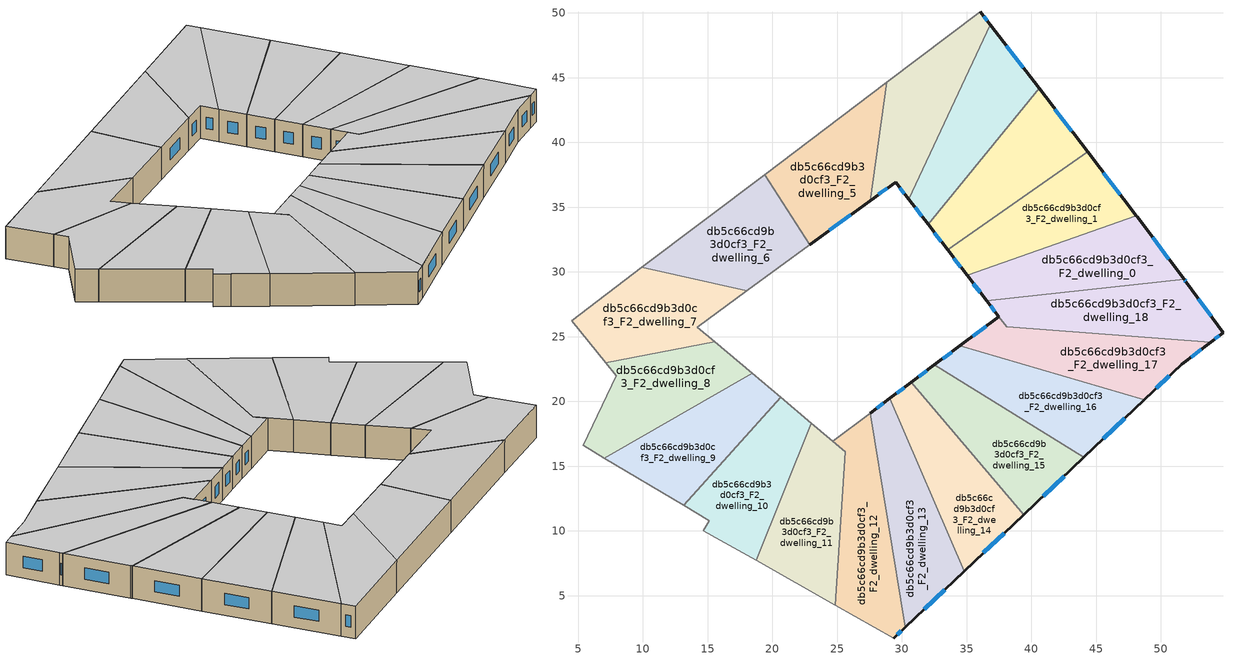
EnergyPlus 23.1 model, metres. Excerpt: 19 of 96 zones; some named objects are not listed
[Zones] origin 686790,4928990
db5c66cd9b3d0cf3_F2_dwelling_0
 floor to db5c66cd9b3d0cf3_F1_dwelling_0 (EU_floor_Construction): 48.17,34.25 51.8,29.43 36.55,27.77 35.04,29.74 48.09,34.36 z6
 wall outside (EU_wall_Construction): 35.04,29.74 36.55,27.77 / 51.8,29.43 48.17,34.25 48.09,34.36 z6:9
 wall to db5c66cd9b3d0cf3_F2_dwelling_18 (EU_wall_Construction): 36.55,27.77 51.8,29.43 z6:9
 wall to db5c66cd9b3d0cf3_F2_dwelling_1 (EU_wall_Construction): 48.09,34.36 35.04,29.74 z6:9
 window (EU_Window_Construction): 35.53,29.1 36.06,28.41 / 50.62,31 49.35,32.68 z6.98:8.02
 ceiling to db5c66cd9b3d0cf3_F3_dwelling_0 (EU_floor_Construction): 51.8,29.43 48.17,34.25 48.09,34.36 35.04,29.74 36.55,27.77 z9
db5c66cd9b3d0cf3_F2_dwelling_1
 floor to db5c66cd9b3d0cf3_F1_dwelling_1 (EU_floor_Construction): 44.34,39.26 48.09,34.36 35.04,29.74 33.53,31.7 z6
 wall outside (EU_wall_Construction): 33.53,31.7 35.04,29.74 / 48.09,34.36 44.34,39.26 z6:9
 wall to db5c66cd9b3d0cf3_F2_dwelling_2 (EU_wall_Construction): 44.34,39.26 33.53,31.7 z6:9
 window (EU_Window_Construction): 34.02,31.06 34.55,30.38 / 46.87,35.95 45.56,37.67 z6.98:8.02
 ceiling to db5c66cd9b3d0cf3_F3_dwelling_1 (EU_floor_Construction): 48.09,34.36 44.34,39.26 33.53,31.7 35.04,29.74 z9
db5c66cd9b3d0cf3_F2_dwelling_10
 floor to db5c66cd9b3d0cf3_F1_dwelling_10 (EU_floor_Construction): 22.99,18.33 18.75,7.72 15.98,9.28 14.68,10.02 15.14,10.8 13.18,11.97 20.64,20.31 z6
 wall to db5c66cd9b3d0cf3_F2_dwelling_9 (EU_wall_Construction): 20.64,20.31 13.18,11.97 z6:9
 wall adiabatic (EU_wall_Construction): 22.99,18.33 20.64,20.31 / 13.18,11.97 15.14,10.8 14.68,10.02 15.98,9.28 18.75,7.72 z6:9
 wall to db5c66cd9b3d0cf3_F2_dwelling_11 (EU_wall_Construction): 18.75,7.72 22.99,18.33 z6:9
 ceiling to db5c66cd9b3d0cf3_F3_dwelling_10 (EU_floor_Construction): 18.75,7.72 22.99,18.33 20.64,20.31 13.18,11.97 15.14,10.8 14.68,10.02 15.98,9.28 z9
db5c66cd9b3d0cf3_F2_dwelling_11
 floor to db5c66cd9b3d0cf3_F1_dwelling_11 (EU_floor_Construction): 25.62,16.11 24.85,4.28 18.75,7.72 22.99,18.33 z6
 wall adiabatic (EU_wall_Construction): 18.75,7.72 24.85,4.28 / 25.62,16.11 22.99,18.33 z6:9
 wall to db5c66cd9b3d0cf3_F2_dwelling_12 (EU_wall_Construction): 24.85,4.28 25.62,16.11 z6:9
 ceiling to db5c66cd9b3d0cf3_F3_dwelling_11 (EU_floor_Construction): 24.85,4.28 25.62,16.11 22.99,18.33 18.75,7.72 z9
db5c66cd9b3d0cf3_F2_dwelling_12
 floor to db5c66cd9b3d0cf3_F1_dwelling_12 (EU_floor_Construction): 27.55,19.1 30.24,2.55 29.37,1.72 24.85,4.28 25.62,16.11 24.65,16.93 z6
 wall outside (EU_wall_Construction): 29.37,1.72 30.24,2.55 z6:9
 wall adiabatic (EU_wall_Construction): 27.55,19.1 24.65,16.93 25.62,16.11 / 24.85,4.28 29.37,1.72 z6:9
 wall to db5c66cd9b3d0cf3_F2_dwelling_13 (EU_wall_Construction): 30.24,2.55 27.55,19.1 z6:9
 window (EU_Window_Construction): 29.65,1.99 29.96,2.28 z6.98:8.02
 ceiling to db5c66cd9b3d0cf3_F3_dwelling_12 (EU_floor_Construction): 30.24,2.55 27.55,19.1 24.65,16.93 25.62,16.11 24.85,4.28 29.37,1.72 z9
db5c66cd9b3d0cf3_F2_dwelling_13
 floor to db5c66cd9b3d0cf3_F1_dwelling_13 (EU_floor_Construction): 29.07,20.24 34.8,6.89 30.24,2.55 27.55,19.1 z6
 wall outside (EU_wall_Construction): 29.07,20.24 27.55,19.1 / 30.24,2.55 34.8,6.89 z6:9
 wall to db5c66cd9b3d0cf3_F2_dwelling_14 (EU_wall_Construction): 34.8,6.89 29.07,20.24 z6:9
 window (EU_Window_Construction): 28.58,19.87 28.04,19.47 / 31.73,3.96 33.32,5.48 z6.98:8.02
 ceiling to db5c66cd9b3d0cf3_F3_dwelling_13 (EU_floor_Construction): 34.8,6.89 29.07,20.24 27.55,19.1 30.24,2.55 z9
db5c66cd9b3d0cf3_F2_dwelling_14
 floor to db5c66cd9b3d0cf3_F1_dwelling_14 (EU_floor_Construction): 30.72,21.48 39.4,11.26 34.8,6.89 29.07,20.24 z6
 wall outside (EU_wall_Construction): 30.72,21.48 29.07,20.24 / 34.8,6.89 39.4,11.26 z6:9
 wall to db5c66cd9b3d0cf3_F2_dwelling_15 (EU_wall_Construction): 39.4,11.26 30.72,21.48 z6:9
 window (EU_Window_Construction): 30.18,21.08 29.61,20.65 / 36.3,8.31 37.9,9.84 z6.98:8.02
 ceiling to db5c66cd9b3d0cf3_F3_dwelling_14 (EU_floor_Construction): 39.4,11.26 30.72,21.48 29.07,20.24 34.8,6.89 z9
db5c66cd9b3d0cf3_F2_dwelling_15
 floor to db5c66cd9b3d0cf3_F1_dwelling_15 (EU_floor_Construction): 44.04,15.67 39.4,11.26 30.72,21.48 32.51,22.82 z6
 wall outside (EU_wall_Construction): 32.51,22.82 30.72,21.48 / 39.4,11.26 44.04,15.67 z6:9
 wall to db5c66cd9b3d0cf3_F2_dwelling_16 (EU_wall_Construction): 44.04,15.67 32.51,22.82 z6:9
 window (EU_Window_Construction): 31.93,22.38 31.3,21.91 / 40.9,12.7 42.53,14.24 z6.98:8.02
 ceiling to db5c66cd9b3d0cf3_F3_dwelling_15 (EU_floor_Construction): 44.04,15.67 32.51,22.82 30.72,21.48 39.4,11.26 z9
db5c66cd9b3d0cf3_F2_dwelling_16
 floor to db5c66cd9b3d0cf3_F1_dwelling_16 (EU_floor_Construction): 48.72,20.13 44.04,15.67 32.51,22.82 34.47,24.29 z6
 wall outside (EU_wall_Construction): 34.47,24.29 32.51,22.82 / 44.04,15.67 48.72,20.13 z6:9
 wall to db5c66cd9b3d0cf3_F2_dwelling_17 (EU_wall_Construction): 48.72,20.13 34.47,24.29 z6:9
 window (EU_Window_Construction): 33.84,23.81 33.15,23.3 / 45.56,17.12 47.2,18.68 z6.98:8.02
 ceiling to db5c66cd9b3d0cf3_F3_dwelling_16 (EU_floor_Construction): 48.72,20.13 34.47,24.29 32.51,22.82 44.04,15.67 z9
db5c66cd9b3d0cf3_F2_dwelling_17
 floor to db5c66cd9b3d0cf3_F1_dwelling_17 (EU_floor_Construction): 53.85,24.59 51.59,22.86 48.72,20.13 34.47,24.29 37.49,26.54 38.08,25.78 z6
 wall outside (EU_wall_Construction): 37.49,26.54 34.47,24.29 / 48.72,20.13 51.59,22.86 53.85,24.59 z6:9
 wall to db5c66cd9b3d0cf3_F2_dwelling_18 (EU_wall_Construction): 53.85,24.59 38.08,25.78 37.49,26.54 z6:9
 window (EU_Window_Construction): 36.51,25.81 35.46,25.02 / 52.33,23.42 53.11,24.03 / 49.66,21.02 50.66,21.98 z6.98:8.02
 ceiling to db5c66cd9b3d0cf3_F3_dwelling_17 (EU_floor_Construction): 51.59,22.86 53.85,24.59 38.08,25.78 37.49,26.54 34.47,24.29 48.72,20.13 z9
db5c66cd9b3d0cf3_F2_dwelling_18
 floor to db5c66cd9b3d0cf3_F1_dwelling_18 (EU_floor_Construction): 51.96,29.21 54.79,25.31 53.85,24.59 38.08,25.78 36.55,27.77 51.8,29.43 z6
 wall outside (EU_wall_Construction): 53.85,24.59 54.79,25.31 51.96,29.21 51.8,29.43 / 36.55,27.77 37.49,26.54 z6:9
 window (EU_Window_Construction): 51.91,29.28 51.85,29.36 / 53.87,26.58 52.88,27.94 / 54.16,24.82 54.48,25.08 / 36.85,27.37 37.18,26.94 z6.98:8.02
 ceiling to db5c66cd9b3d0cf3_F3_dwelling_18 (EU_floor_Construction): 54.79,25.31 51.96,29.21 51.8,29.43 36.55,27.77 38.08,25.78 53.85,24.59 z9
db5c66cd9b3d0cf3_F2_dwelling_2
 floor to db5c66cd9b3d0cf3_F1_dwelling_2 (EU_floor_Construction): 40.59,44.17 44.34,39.26 33.53,31.7 32.03,33.66 z6
 wall outside (EU_wall_Construction): 32.03,33.66 33.53,31.7 / 44.34,39.26 40.59,44.17 z6:9
 wall to db5c66cd9b3d0cf3_F2_dwelling_3 (EU_wall_Construction): 40.59,44.17 32.03,33.66 z6:9
 window (EU_Window_Construction): 32.52,33.03 33.04,32.34 / 43.12,40.86 41.81,42.57 z6.98:8.02
 ceiling to db5c66cd9b3d0cf3_F3_dwelling_2 (EU_floor_Construction): 44.34,39.26 40.59,44.17 32.03,33.66 33.53,31.7 z9
db5c66cd9b3d0cf3_F2_dwelling_3
 floor to db5c66cd9b3d0cf3_F1_dwelling_3 (EU_floor_Construction): 36.84,49.07 40.59,44.17 32.03,33.66 30.53,35.62 z6
 wall outside (EU_wall_Construction): 30.53,35.62 32.03,33.66 / 40.59,44.17 36.84,49.07 z6:9
 wall to db5c66cd9b3d0cf3_F2_dwelling_4 (EU_wall_Construction): 36.84,49.07 30.53,35.62 z6:9
 window (EU_Window_Construction): 31.01,34.98 31.54,34.3 / 39.37,45.76 38.06,47.47 z6.98:8.02
 ceiling to db5c66cd9b3d0cf3_F3_dwelling_3 (EU_floor_Construction): 32.03,33.66 40.59,44.17 36.84,49.07 30.53,35.62 z9
db5c66cd9b3d0cf3_F2_dwelling_4
 floor to db5c66cd9b3d0cf3_F1_dwelling_4 (EU_floor_Construction): 36.06,50.08 36.84,49.07 30.53,35.62 29.51,36.94 27.56,35.51 28.84,44.63 z6
 wall outside (EU_wall_Construction): 27.56,35.51 29.51,36.94 30.53,35.62 / 36.84,49.07 36.06,50.08 z6:9
 wall to db5c66cd9b3d0cf3_F2_dwelling_5 (EU_wall_Construction): 28.84,44.63 27.56,35.51 z6:9
 wall adiabatic (EU_wall_Construction): 36.06,50.08 28.84,44.63 z6:9
 window (EU_Window_Construction): 29.84,36.51 30.2,36.05 / 28.19,35.98 28.88,36.48 / 36.58,49.4 36.31,49.75 z6.98:8.02
 ceiling to db5c66cd9b3d0cf3_F3_dwelling_4 (EU_floor_Construction): 30.53,35.62 36.84,49.07 36.06,50.08 28.84,44.63 27.56,35.51 29.51,36.94 z9
db5c66cd9b3d0cf3_F2_dwelling_5
 floor to db5c66cd9b3d0cf3_F1_dwelling_5 (EU_floor_Construction): 28.84,44.63 27.56,35.51 22.87,32.09 19.43,37.52 z6
 wall outside (EU_wall_Construction): 22.87,32.09 27.56,35.51 z6:9
 wall to db5c66cd9b3d0cf3_F2_dwelling_6 (EU_wall_Construction): 19.43,37.52 22.87,32.09 z6:9
 wall adiabatic (EU_wall_Construction): 28.84,44.63 19.43,37.52 z6:9
 window (EU_Window_Construction): 24.4,33.2 26.04,34.4 z6.98:8.02
 ceiling to db5c66cd9b3d0cf3_F3_dwelling_5 (EU_floor_Construction): 27.56,35.51 28.84,44.63 19.43,37.52 22.87,32.09 z9
db5c66cd9b3d0cf3_F2_dwelling_6
 floor to db5c66cd9b3d0cf3_F1_dwelling_6 (EU_floor_Construction): 19.43,37.52 22.87,32.09 18.01,28.53 9.93,30.35 z6
 wall adiabatic (EU_wall_Construction): 18.01,28.53 22.87,32.09 / 19.43,37.52 9.93,30.35 z6:9
 wall to db5c66cd9b3d0cf3_F2_dwelling_7 (EU_wall_Construction): 9.93,30.35 18.01,28.53 z6:9
 ceiling to db5c66cd9b3d0cf3_F3_dwelling_6 (EU_floor_Construction): 22.87,32.09 19.43,37.52 9.93,30.35 18.01,28.53 z9
db5c66cd9b3d0cf3_F2_dwelling_7
 floor to db5c66cd9b3d0cf3_F1_dwelling_7 (EU_floor_Construction): 18.01,28.53 14.2,25.74 15.55,24.61 7.13,23 4.49,26.24 9.93,30.35 z6
 wall adiabatic (EU_wall_Construction): 15.55,24.61 14.2,25.74 18.01,28.53 / 9.93,30.35 4.49,26.24 7.13,23 z6:9
 wall to db5c66cd9b3d0cf3_F2_dwelling_8 (EU_wall_Construction): 7.13,23 15.55,24.61 z6:9
 ceiling to db5c66cd9b3d0cf3_F3_dwelling_7 (EU_floor_Construction): 15.55,24.61 14.2,25.74 18.01,28.53 9.93,30.35 4.49,26.24 7.13,23 z9
db5c66cd9b3d0cf3_F2_dwelling_8
 floor to db5c66cd9b3d0cf3_F1_dwelling_8 (EU_floor_Construction): 18.45,22.16 7.03,15.62 5.38,16.6 7.96,21.97 7.13,23 15.55,24.61 z6
 wall adiabatic (EU_wall_Construction): 7.13,23 7.96,21.97 5.38,16.6 7.03,15.62 / 18.45,22.16 15.55,24.61 z6:9
 wall to db5c66cd9b3d0cf3_F2_dwelling_9 (EU_wall_Construction): 7.03,15.62 18.45,22.16 z6:9
 ceiling to db5c66cd9b3d0cf3_F3_dwelling_8 (EU_floor_Construction): 18.45,22.16 15.55,24.61 7.13,23 7.96,21.97 5.38,16.6 7.03,15.62 z9
db5c66cd9b3d0cf3_F2_dwelling_9
 floor to db5c66cd9b3d0cf3_F1_dwelling_9 (EU_floor_Construction): 20.64,20.31 13.18,11.97 7.03,15.62 18.45,22.16 z6
 wall adiabatic (EU_wall_Construction): 20.64,20.31 18.45,22.16 / 7.03,15.62 13.18,11.97 z6:9
 ceiling to db5c66cd9b3d0cf3_F3_dwelling_9 (EU_floor_Construction): 13.18,11.97 20.64,20.31 18.45,22.16 7.03,15.62 z9
[Building]
EU S2 Campaign: North Axis=0; Terrain=City; Solar Distribution=FullExterior
[Site:Location]
Bologna: Latitude=44.5; Longitude=11.25; Time Zone=1; Elevation=37
[SizingPeriod:WeatherFileDays]
AnnualSizingPeriod: Begin Month=1; Begin Day of Month=1; End Month=12; End Day of Month=31; Day of Week for Start Day=Monday; Use Weather File Daylight Saving Period=No; Use Weather File Rain and Snow Indicators=No
[MATERIAL]
EU_InternalMass_Material: Roughness=MediumRough; Thickness=0.1; Conductivity=1; Density=1800; Specific Heat=900; Thermal Absorptance=0.9; Solar Absorptance=0.7; Visible Absorptance=0.7
[MATERIAL:NOMASS] Roughness=MediumRough; Thermal Absorptance=0.9; Solar Absorptance=0.7; Visible Absorptance=0.7
Name | Thermal Resistance
EU_wall_NoMass | 0.905828
EU_floor_NoMass | 0.67114
[WINDOWMATERIAL:SIMPLEGLAZINGSYSTEM]
EU_Window_SimpleGlazing: UFactor=4.52486; Solar Heat Gain Coefficient=0.85; Visible Transmittance=0.85
[CONSTRUCTION]
EU_wall_Construction: EU_wall_NoMass
EU_floor_Construction: EU_floor_NoMass
EU_Window_Construction: EU_Window_SimpleGlazing
EU_InternalMass_Construction: EU_InternalMass_Material
[ZONE] Type=1; Multiplier=1; Ceiling Height=autocalculate; Floor Area=autocalculate; Part of Total Floor Area=Yes
Name | Volume
db5c66cd9b3d0cf3_F2_dwelling_0; db5c66cd9b3d0cf3_F2_dwelling_9 | 170.924
db5c66cd9b3d0cf3_F2_dwelling_1; db5c66cd9b3d0cf3_F2_dwelling_15 | 170.938
db5c66cd9b3d0cf3_F2_dwelling_10; db5c66cd9b3d0cf3_F2_dwelling_14 | 170.908
db5c66cd9b3d0cf3_F2_dwelling_11 | 168.417
db5c66cd9b3d0cf3_F2_dwelling_12 | 173.427
db5c66cd9b3d0cf3_F2_dwelling_13; db5c66cd9b3d0cf3_F2_dwelling_7 | 170.931
db5c66cd9b3d0cf3_F2_dwelling_16 | 170.922
db5c66cd9b3d0cf3_F2_dwelling_17 | 172.486
db5c66cd9b3d0cf3_F2_dwelling_18 | 169.352
db5c66cd9b3d0cf3_F2_dwelling_2 | 170.917
db5c66cd9b3d0cf3_F2_dwelling_3 | 170.884
db5c66cd9b3d0cf3_F2_dwelling_4 | 170.932
db5c66cd9b3d0cf3_F2_dwelling_5 | 170.919
db5c66cd9b3d0cf3_F2_dwelling_6 | 170.921
db5c66cd9b3d0cf3_F2_dwelling_8 | 170.897
[INTERNALMASS] Construction=EU_InternalMass_Construction
Name | Zone or ZoneList | Surface Area
db5c66cd9b3d0cf3_F2_dwelling_0_EU_InternalMass | db5c66cd9b3d0cf3_F2_dwelling_0 | 56.9746
db5c66cd9b3d0cf3_F2_dwelling_1_EU_InternalMass | db5c66cd9b3d0cf3_F2_dwelling_1 | 56.9793
db5c66cd9b3d0cf3_F2_dwelling_2_EU_InternalMass | db5c66cd9b3d0cf3_F2_dwelling_2 | 56.9725
db5c66cd9b3d0cf3_F2_dwelling_3_EU_InternalMass | db5c66cd9b3d0cf3_F2_dwelling_3 | 56.9611
db5c66cd9b3d0cf3_F2_dwelling_4_EU_InternalMass | db5c66cd9b3d0cf3_F2_dwelling_4 | 56.9773
db5c66cd9b3d0cf3_F2_dwelling_5_EU_InternalMass | db5c66cd9b3d0cf3_F2_dwelling_5 | 56.973
db5c66cd9b3d0cf3_F2_dwelling_6_EU_InternalMass | db5c66cd9b3d0cf3_F2_dwelling_6 | 56.974
db5c66cd9b3d0cf3_F2_dwelling_7_EU_InternalMass | db5c66cd9b3d0cf3_F2_dwelling_7 | 56.9771
db5c66cd9b3d0cf3_F2_dwelling_8_EU_InternalMass | db5c66cd9b3d0cf3_F2_dwelling_8 | 56.9661
db5c66cd9b3d0cf3_F2_dwelling_9_EU_InternalMass | db5c66cd9b3d0cf3_F2_dwelling_9 | 56.9744
db5c66cd9b3d0cf3_F2_dwelling_10_EU_InternalMass | db5c66cd9b3d0cf3_F2_dwelling_10 | 56.9692
db5c66cd9b3d0cf3_F2_dwelling_11_EU_InternalMass | db5c66cd9b3d0cf3_F2_dwelling_11 | 56.1384
db5c66cd9b3d0cf3_F2_dwelling_12_EU_InternalMass | db5c66cd9b3d0cf3_F2_dwelling_12 | 57.8091
db5c66cd9b3d0cf3_F2_dwelling_13_EU_InternalMass | db5c66cd9b3d0cf3_F2_dwelling_13 | 56.9771
db5c66cd9b3d0cf3_F2_dwelling_14_EU_InternalMass | db5c66cd9b3d0cf3_F2_dwelling_14 | 56.9693
db5c66cd9b3d0cf3_F2_dwelling_15_EU_InternalMass | db5c66cd9b3d0cf3_F2_dwelling_15 | 56.9791
db5c66cd9b3d0cf3_F2_dwelling_16_EU_InternalMass | db5c66cd9b3d0cf3_F2_dwelling_16 | 56.9737
db5c66cd9b3d0cf3_F2_dwelling_17_EU_InternalMass | db5c66cd9b3d0cf3_F2_dwelling_17 | 57.4966
db5c66cd9b3d0cf3_F2_dwelling_18_EU_InternalMass | db5c66cd9b3d0cf3_F2_dwelling_18 | 56.4562
[OTHEREQUIPMENT] Fuel Type=Electricity; Design Level Calculation Method=Watts/Area; Power per Zone Floor Area=1; Fraction Latent=0; Fraction Radiant=0; Fraction Lost=0; Carbon Dioxide Generation Rate=0; EndUse Subcategory=EU_Step8_InternalGains
Name | Zone or ZoneList or Space or SpaceList | Schedule
EU_Step8_InternalGain_db5c66cd9b3d0cf3_F2_dwelling_0_f000 | db5c66cd9b3d0cf3_F2_dwelling_0 | EU_Step8_GainSchedule_db5c66cd9b3d0cf3_F2_dwelling_0_f000
EU_Step8_InternalGain_db5c66cd9b3d0cf3_F2_dwelling_1_f000 | db5c66cd9b3d0cf3_F2_dwelling_1 | EU_Step8_GainSchedule_db5c66cd9b3d0cf3_F2_dwelling_1_f000
EU_Step8_InternalGain_db5c66cd9b3d0cf3_F2_dwelling_2_f000 | db5c66cd9b3d0cf3_F2_dwelling_2 | EU_Step8_GainSchedule_db5c66cd9b3d0cf3_F2_dwelling_2_f000
EU_Step8_InternalGain_db5c66cd9b3d0cf3_F2_dwelling_3_f000 | db5c66cd9b3d0cf3_F2_dwelling_3 | EU_Step8_GainSchedule_db5c66cd9b3d0cf3_F2_dwelling_3_f000
EU_Step8_InternalGain_db5c66cd9b3d0cf3_F2_dwelling_4_f000 | db5c66cd9b3d0cf3_F2_dwelling_4 | EU_Step8_GainSchedule_db5c66cd9b3d0cf3_F2_dwelling_4_f000
EU_Step8_InternalGain_db5c66cd9b3d0cf3_F2_dwelling_5_f000 | db5c66cd9b3d0cf3_F2_dwelling_5 | EU_Step8_GainSchedule_db5c66cd9b3d0cf3_F2_dwelling_5_f000
EU_Step8_InternalGain_db5c66cd9b3d0cf3_F2_dwelling_6_f000 | db5c66cd9b3d0cf3_F2_dwelling_6 | EU_Step8_GainSchedule_db5c66cd9b3d0cf3_F2_dwelling_6_f000
EU_Step8_InternalGain_db5c66cd9b3d0cf3_F2_dwelling_7_f000 | db5c66cd9b3d0cf3_F2_dwelling_7 | EU_Step8_GainSchedule_db5c66cd9b3d0cf3_F2_dwelling_7_f000
EU_Step8_InternalGain_db5c66cd9b3d0cf3_F2_dwelling_8_f000 | db5c66cd9b3d0cf3_F2_dwelling_8 | EU_Step8_GainSchedule_db5c66cd9b3d0cf3_F2_dwelling_8_f000
EU_Step8_InternalGain_db5c66cd9b3d0cf3_F2_dwelling_9_f000 | db5c66cd9b3d0cf3_F2_dwelling_9 | EU_Step8_GainSchedule_db5c66cd9b3d0cf3_F2_dwelling_9_f000
EU_Step8_InternalGain_db5c66cd9b3d0cf3_F2_dwelling_10_f000 | db5c66cd9b3d0cf3_F2_dwelling_10 | EU_Step8_GainSchedule_db5c66cd9b3d0cf3_F2_dwelling_10_f000
EU_Step8_InternalGain_db5c66cd9b3d0cf3_F2_dwelling_11_f000 | db5c66cd9b3d0cf3_F2_dwelling_11 | EU_Step8_GainSchedule_db5c66cd9b3d0cf3_F2_dwelling_11_f000
EU_Step8_InternalGain_db5c66cd9b3d0cf3_F2_dwelling_12_f000 | db5c66cd9b3d0cf3_F2_dwelling_12 | EU_Step8_GainSchedule_db5c66cd9b3d0cf3_F2_dwelling_12_f000
EU_Step8_InternalGain_db5c66cd9b3d0cf3_F2_dwelling_13_f000 | db5c66cd9b3d0cf3_F2_dwelling_13 | EU_Step8_GainSchedule_db5c66cd9b3d0cf3_F2_dwelling_13_f000
EU_Step8_InternalGain_db5c66cd9b3d0cf3_F2_dwelling_14_f000 | db5c66cd9b3d0cf3_F2_dwelling_14 | EU_Step8_GainSchedule_db5c66cd9b3d0cf3_F2_dwelling_14_f000
EU_Step8_InternalGain_db5c66cd9b3d0cf3_F2_dwelling_15_f000 | db5c66cd9b3d0cf3_F2_dwelling_15 | EU_Step8_GainSchedule_db5c66cd9b3d0cf3_F2_dwelling_15_f000
EU_Step8_InternalGain_db5c66cd9b3d0cf3_F2_dwelling_16_f000 | db5c66cd9b3d0cf3_F2_dwelling_16 | EU_Step8_GainSchedule_db5c66cd9b3d0cf3_F2_dwelling_16_f000
EU_Step8_InternalGain_db5c66cd9b3d0cf3_F2_dwelling_17_f000 | db5c66cd9b3d0cf3_F2_dwelling_17 | EU_Step8_GainSchedule_db5c66cd9b3d0cf3_F2_dwelling_17_f000
EU_Step8_InternalGain_db5c66cd9b3d0cf3_F2_dwelling_18_f000 | db5c66cd9b3d0cf3_F2_dwelling_18 | EU_Step8_GainSchedule_db5c66cd9b3d0cf3_F2_dwelling_18_f000
[ZONEVENTILATION:DESIGNFLOWRATE] Schedule=EU_AlwaysOn; Design Flow Rate Calculation Method=AirChanges/Hour; Air Changes per Hour=0.73129; Ventilation Type=Natural; Fan Pressure Rise=0; Fan Total Efficiency=1; Constant Term Coefficient=1; Temperature Term Coefficient=0; Velocity Term Coefficient=0; Velocity Squared Term Coefficient=0; Minimum Indoor Temperature=-100; Maximum Indoor Temperature=100; Delta Temperature=-100; Minimum Outdoor Temperature=-100; Maximum Outdoor Temperature=100; Maximum Wind Speed=40
Name | Zone or ZoneList or Space or SpaceList
EU_ConstantAir_db5c66cd9b3d0cf3_F2_dwelling_0 | db5c66cd9b3d0cf3_F2_dwelling_0
EU_ConstantAir_db5c66cd9b3d0cf3_F2_dwelling_1 | db5c66cd9b3d0cf3_F2_dwelling_1
EU_ConstantAir_db5c66cd9b3d0cf3_F2_dwelling_2 | db5c66cd9b3d0cf3_F2_dwelling_2
EU_ConstantAir_db5c66cd9b3d0cf3_F2_dwelling_3 | db5c66cd9b3d0cf3_F2_dwelling_3
EU_ConstantAir_db5c66cd9b3d0cf3_F2_dwelling_4 | db5c66cd9b3d0cf3_F2_dwelling_4
EU_ConstantAir_db5c66cd9b3d0cf3_F2_dwelling_5 | db5c66cd9b3d0cf3_F2_dwelling_5
EU_ConstantAir_db5c66cd9b3d0cf3_F2_dwelling_6 | db5c66cd9b3d0cf3_F2_dwelling_6
EU_ConstantAir_db5c66cd9b3d0cf3_F2_dwelling_7 | db5c66cd9b3d0cf3_F2_dwelling_7
EU_ConstantAir_db5c66cd9b3d0cf3_F2_dwelling_8 | db5c66cd9b3d0cf3_F2_dwelling_8
EU_ConstantAir_db5c66cd9b3d0cf3_F2_dwelling_9 | db5c66cd9b3d0cf3_F2_dwelling_9
EU_ConstantAir_db5c66cd9b3d0cf3_F2_dwelling_10 | db5c66cd9b3d0cf3_F2_dwelling_10
EU_ConstantAir_db5c66cd9b3d0cf3_F2_dwelling_11 | db5c66cd9b3d0cf3_F2_dwelling_11
EU_ConstantAir_db5c66cd9b3d0cf3_F2_dwelling_12 | db5c66cd9b3d0cf3_F2_dwelling_12
EU_ConstantAir_db5c66cd9b3d0cf3_F2_dwelling_13 | db5c66cd9b3d0cf3_F2_dwelling_13
EU_ConstantAir_db5c66cd9b3d0cf3_F2_dwelling_14 | db5c66cd9b3d0cf3_F2_dwelling_14
EU_ConstantAir_db5c66cd9b3d0cf3_F2_dwelling_15 | db5c66cd9b3d0cf3_F2_dwelling_15
EU_ConstantAir_db5c66cd9b3d0cf3_F2_dwelling_16 | db5c66cd9b3d0cf3_F2_dwelling_16
EU_ConstantAir_db5c66cd9b3d0cf3_F2_dwelling_17 | db5c66cd9b3d0cf3_F2_dwelling_17
EU_ConstantAir_db5c66cd9b3d0cf3_F2_dwelling_18 | db5c66cd9b3d0cf3_F2_dwelling_18
[HVACTEMPLATE:ZONE:IDEALLOADSAIRSYSTEM] System Availability Schedule=EU_AlwaysOn; Maximum Heating Supply Air Temperature=50; Minimum Cooling Supply Air Temperature=13; Maximum Heating Supply Air Humidity Ratio=0.0156; Minimum Cooling Supply Air Humidity Ratio=0.0077; Heating Limit=NoLimit; Cooling Limit=NoLimit; Heating Availability Schedule=EU_AlwaysOn; Cooling Availability Schedule=EU_CoolingOff; Dehumidification Control Type=ConstantSensibleHeatRatio; Cooling Sensible Heat Ratio=0.7; Dehumidification Setpoint=60; Humidification Control Type=None; Humidification Setpoint=30; Outdoor Air Method=None; Outdoor Air Flow Rate per Person=0.00944; Outdoor Air Flow Rate per Zone Floor Area=0; Outdoor Air Flow Rate per Zone=0; Demand Controlled Ventilation Type=None; Outdoor Air Economizer Type=NoEconomizer; Heat Recovery Type=None; Sensible Heat Recovery Effectiveness=0.7; Latent Heat Recovery Effectiveness=0.65
Name | Template Thermostat
db5c66cd9b3d0cf3_F2_dwelling_0 | EU_HeatOnly_db5c66cd9b3d0cf3_F2_dwelling_0
db5c66cd9b3d0cf3_F2_dwelling_1 | EU_HeatOnly_db5c66cd9b3d0cf3_F2_dwelling_1
db5c66cd9b3d0cf3_F2_dwelling_2 | EU_HeatOnly_db5c66cd9b3d0cf3_F2_dwelling_2
db5c66cd9b3d0cf3_F2_dwelling_3 | EU_HeatOnly_db5c66cd9b3d0cf3_F2_dwelling_3
db5c66cd9b3d0cf3_F2_dwelling_4 | EU_HeatOnly_db5c66cd9b3d0cf3_F2_dwelling_4
db5c66cd9b3d0cf3_F2_dwelling_5 | EU_HeatOnly_db5c66cd9b3d0cf3_F2_dwelling_5
db5c66cd9b3d0cf3_F2_dwelling_6 | EU_HeatOnly_db5c66cd9b3d0cf3_F2_dwelling_6
db5c66cd9b3d0cf3_F2_dwelling_7 | EU_HeatOnly_db5c66cd9b3d0cf3_F2_dwelling_7
db5c66cd9b3d0cf3_F2_dwelling_8 | EU_HeatOnly_db5c66cd9b3d0cf3_F2_dwelling_8
db5c66cd9b3d0cf3_F2_dwelling_9 | EU_HeatOnly_db5c66cd9b3d0cf3_F2_dwelling_9
db5c66cd9b3d0cf3_F2_dwelling_10 | EU_HeatOnly_db5c66cd9b3d0cf3_F2_dwelling_10
db5c66cd9b3d0cf3_F2_dwelling_11 | EU_HeatOnly_db5c66cd9b3d0cf3_F2_dwelling_11
db5c66cd9b3d0cf3_F2_dwelling_12 | EU_HeatOnly_db5c66cd9b3d0cf3_F2_dwelling_12
db5c66cd9b3d0cf3_F2_dwelling_13 | EU_HeatOnly_db5c66cd9b3d0cf3_F2_dwelling_13
db5c66cd9b3d0cf3_F2_dwelling_14 | EU_HeatOnly_db5c66cd9b3d0cf3_F2_dwelling_14
db5c66cd9b3d0cf3_F2_dwelling_15 | EU_HeatOnly_db5c66cd9b3d0cf3_F2_dwelling_15
db5c66cd9b3d0cf3_F2_dwelling_16 | EU_HeatOnly_db5c66cd9b3d0cf3_F2_dwelling_16
db5c66cd9b3d0cf3_F2_dwelling_17 | EU_HeatOnly_db5c66cd9b3d0cf3_F2_dwelling_17
db5c66cd9b3d0cf3_F2_dwelling_18 | EU_HeatOnly_db5c66cd9b3d0cf3_F2_dwelling_18
[SIZING:ZONE] Zone Cooling Design Supply Air Temperature Input Method=SupplyAirTemperature; Zone Cooling Design Supply Air Temperature=13; Zone Heating Design Supply Air Temperature Input Method=SupplyAirTemperature; Zone Heating Design Supply Air Temperature=50; Zone Cooling Design Supply Air Humidity Ratio=0.008; Zone Heating Design Supply Air Humidity Ratio=0.008; Cooling Design Air Flow Method=DesignDay; Cooling Design Air Flow Rate=0; Cooling Minimum Air Flow per Zone Floor Area=0.000762; Cooling Minimum Air Flow=0; Cooling Minimum Air Flow Fraction=0.2; Heating Design Air Flow Method=DesignDay; Heating Design Air Flow Rate=0; Heating Maximum Air Flow per Zone Floor Area=0.002032; Heating Maximum Air Flow=0.141576; Heating Maximum Air Flow Fraction=0.3; Account for Dedicated Outdoor Air System=No; Dedicated Outdoor Air System Control Strategy=NeutralSupplyAir; Dedicated Outdoor Air Low Setpoint Temperature for Design=autosize; Dedicated Outdoor Air High Setpoint Temperature for Design=autosize; Zone Load Sizing Method=Sensible Load Only No Latent Load; Zone Latent Cooling Design Supply Air Humidity Ratio Input Method=HumidityRatioDifference; Zone Cooling Design Supply Air Humidity Ratio Difference=0.005; Zone Latent Heating Design Supply Air Humidity Ratio Input Method=HumidityRatioDifference; Zone Humidification Design Supply Air Humidity Ratio Difference=0.005
db5c66cd9b3d0cf3_F2_dwelling_0; db5c66cd9b3d0cf3_F2_dwelling_1; db5c66cd9b3d0cf3_F2_dwelling_2; db5c66cd9b3d0cf3_F2_dwelling_3; db5c66cd9b3d0cf3_F2_dwelling_4; db5c66cd9b3d0cf3_F2_dwelling_5; db5c66cd9b3d0cf3_F2_dwelling_6; db5c66cd9b3d0cf3_F2_dwelling_7; db5c66cd9b3d0cf3_F2_dwelling_8; db5c66cd9b3d0cf3_F2_dwelling_9; db5c66cd9b3d0cf3_F2_dwelling_10; db5c66cd9b3d0cf3_F2_dwelling_11; db5c66cd9b3d0cf3_F2_dwelling_12; db5c66cd9b3d0cf3_F2_dwelling_13; db5c66cd9b3d0cf3_F2_dwelling_14; db5c66cd9b3d0cf3_F2_dwelling_15; db5c66cd9b3d0cf3_F2_dwelling_16; db5c66cd9b3d0cf3_F2_dwelling_17; db5c66cd9b3d0cf3_F2_dwelling_18
[SCHEDULE:CONSTANT]
Name | Hourly Value
EU_AlwaysOn | 1
EU_CoolingOff | 0
[SCHEDULE:FILE] Column Number=1; Rows to Skip at Top=0; Number of Hours of Data=8760; Column Separator=Comma; Interpolate to Timestep=No; Minutes per Item=60; Adjust Schedule for Daylight Savings=Yes
Name | File
EU_Step8_GainSchedule_db5c66cd9b3d0cf3_F2_dwelling_0_f000 | ../../schedules/db5c66cd9b3d0cf3/db5c66cd9b3d0cf3_F2_dwelling_0_f000_gain.csv
EU_Step8_GainSchedule_db5c66cd9b3d0cf3_F2_dwelling_1_f000 | ../../schedules/db5c66cd9b3d0cf3/db5c66cd9b3d0cf3_F2_dwelling_1_f000_gain.csv
EU_Step8_GainSchedule_db5c66cd9b3d0cf3_F2_dwelling_2_f000 | ../../schedules/db5c66cd9b3d0cf3/db5c66cd9b3d0cf3_F2_dwelling_2_f000_gain.csv
EU_Step8_GainSchedule_db5c66cd9b3d0cf3_F2_dwelling_3_f000 | ../../schedules/db5c66cd9b3d0cf3/db5c66cd9b3d0cf3_F2_dwelling_3_f000_gain.csv
EU_Step8_GainSchedule_db5c66cd9b3d0cf3_F2_dwelling_4_f000 | ../../schedules/db5c66cd9b3d0cf3/db5c66cd9b3d0cf3_F2_dwelling_4_f000_gain.csv
EU_Step8_GainSchedule_db5c66cd9b3d0cf3_F2_dwelling_5_f000 | ../../schedules/db5c66cd9b3d0cf3/db5c66cd9b3d0cf3_F2_dwelling_5_f000_gain.csv
EU_Step8_GainSchedule_db5c66cd9b3d0cf3_F2_dwelling_6_f000 | ../../schedules/db5c66cd9b3d0cf3/db5c66cd9b3d0cf3_F2_dwelling_6_f000_gain.csv
EU_Step8_GainSchedule_db5c66cd9b3d0cf3_F2_dwelling_7_f000 | ../../schedules/db5c66cd9b3d0cf3/db5c66cd9b3d0cf3_F2_dwelling_7_f000_gain.csv
EU_Step8_GainSchedule_db5c66cd9b3d0cf3_F2_dwelling_8_f000 | ../../schedules/db5c66cd9b3d0cf3/db5c66cd9b3d0cf3_F2_dwelling_8_f000_gain.csv
EU_Step8_GainSchedule_db5c66cd9b3d0cf3_F2_dwelling_9_f000 | ../../schedules/db5c66cd9b3d0cf3/db5c66cd9b3d0cf3_F2_dwelling_9_f000_gain.csv
EU_Step8_GainSchedule_db5c66cd9b3d0cf3_F2_dwelling_10_f000 | ../../schedules/db5c66cd9b3d0cf3/db5c66cd9b3d0cf3_F2_dwelling_10_f000_gain.csv
EU_Step8_GainSchedule_db5c66cd9b3d0cf3_F2_dwelling_11_f000 | ../../schedules/db5c66cd9b3d0cf3/db5c66cd9b3d0cf3_F2_dwelling_11_f000_gain.csv
EU_Step8_GainSchedule_db5c66cd9b3d0cf3_F2_dwelling_12_f000 | ../../schedules/db5c66cd9b3d0cf3/db5c66cd9b3d0cf3_F2_dwelling_12_f000_gain.csv
EU_Step8_GainSchedule_db5c66cd9b3d0cf3_F2_dwelling_13_f000 | ../../schedules/db5c66cd9b3d0cf3/db5c66cd9b3d0cf3_F2_dwelling_13_f000_gain.csv
EU_Step8_GainSchedule_db5c66cd9b3d0cf3_F2_dwelling_14_f000 | ../../schedules/db5c66cd9b3d0cf3/db5c66cd9b3d0cf3_F2_dwelling_14_f000_gain.csv
EU_Step8_GainSchedule_db5c66cd9b3d0cf3_F2_dwelling_15_f000 | ../../schedules/db5c66cd9b3d0cf3/db5c66cd9b3d0cf3_F2_dwelling_15_f000_gain.csv
EU_Step8_GainSchedule_db5c66cd9b3d0cf3_F2_dwelling_16_f000 | ../../schedules/db5c66cd9b3d0cf3/db5c66cd9b3d0cf3_F2_dwelling_16_f000_gain.csv
EU_Step8_GainSchedule_db5c66cd9b3d0cf3_F2_dwelling_17_f000 | ../../schedules/db5c66cd9b3d0cf3/db5c66cd9b3d0cf3_F2_dwelling_17_f000_gain.csv
EU_Step8_GainSchedule_db5c66cd9b3d0cf3_F2_dwelling_18_f000 | ../../schedules/db5c66cd9b3d0cf3/db5c66cd9b3d0cf3_F2_dwelling_18_f000_gain.csv
